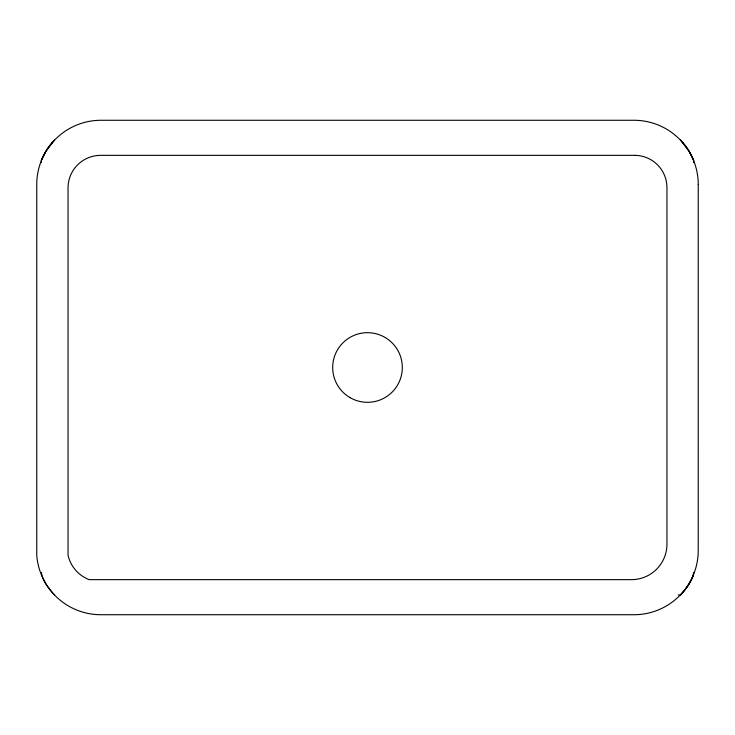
<?xml version="1.0" encoding="UTF-8"?>
<svg xmlns="http://www.w3.org/2000/svg" width="735" height="735" viewBox="0 0 735 735"><rect width="100%" height="100%" fill="white"/><g stroke="black" fill="none" stroke-linecap="round" stroke-linejoin="round"><path stroke-width="1.1" d="M41.371 160.193L45.919 151.18L54.5 140.027A64.267 64.267 0 0 0 41.371 160.193L41.371 162.49M693.629 572.51C692.37 581.137 686.196 588.56 680.463 595.01L678.258 595.01M54.537 595.01C48.804 588.56 42.63 581.137 41.371 572.51M693.629 160.193L689.081 151.18L680.5 140.027A64.267 64.267 0 0 1 693.629 160.193L693.629 162.49M693.629 574.807A64.267 64.267 0 0 1 680.463 595.01M698.25 184.54L698.222 550.46A64.267 64.267 0 0 1 633.947 614.726L100.851 614.726A64.267 64.267 0 0 1 36.75 555.072L36.75 184.54A64.267 64.267 0 0 1 101.017 120.274L633.983 120.274A64.267 64.267 0 0 1 698.25 184.54M634.627 155.351L100.603 155.351A32.56 32.56 0 0 0 68.043 187.921L68.043 555.292A34.196 34.196 0 0 0 89.174 579.649L631.457 579.649A35.5 35.5 0 0 0 666.957 544.139L666.957 187.691A32.331 32.331 0 0 0 634.627 155.351M350.09 397.653A34.821 34.821 0 0 0 402.321 367.5A34.821 34.821 0 0 0 350.09 337.347A34.821 34.821 0 0 0 350.09 397.653"/></g></svg>
